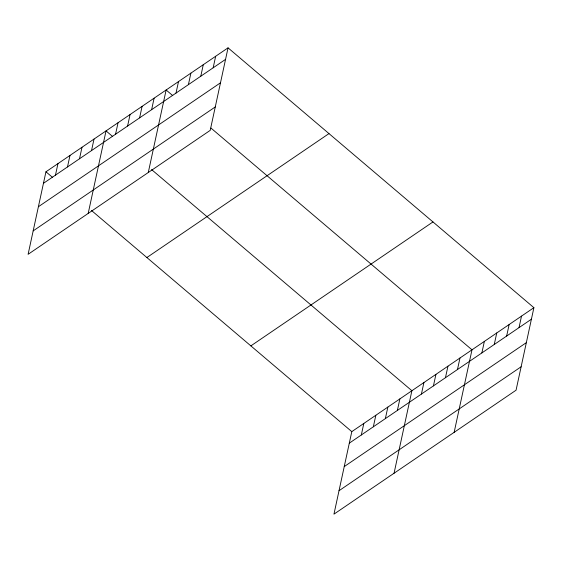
<?xml version="1.0" encoding="UTF-8"?>
<svg xmlns="http://www.w3.org/2000/svg" width="562" height="562" viewBox="0 0 562 562"><rect width="100%" height="100%" fill="white"/><g stroke="black" fill="none" stroke-linecap="round" stroke-linejoin="round"><path stroke-width="0.84" d="M228.046 47.847L45.944 171.796L28.1 254.319L210.202 130.37L228.046 47.847L533.9 307.681L516.057 390.204L333.954 514.153L351.798 431.63L533.9 307.681M55.469 175.14L57.963 163.612M67.489 166.956L69.983 155.435M79.509 158.779L81.996 147.251M91.529 150.595L94.016 139.074M88.192 213.419L106.035 130.89L112.632 136.496M115.561 134.234L118.055 122.713M127.581 126.057L130.075 114.529M139.601 117.872L142.095 106.351M151.621 109.695L154.107 98.167M148.284 172.513L166.127 89.99L172.724 95.589M176.018 93.081L178.512 81.56M188.403 84.658L190.897 73.13M200.789 76.228L203.275 64.7M213.167 67.798L215.66 56.277M361.324 434.974L363.818 423.446M373.344 426.79L375.838 415.269M385.363 418.613L387.857 407.085M397.383 410.429L399.877 398.908M394.053 473.253L411.89 390.723L151.557 169.562M421.423 394.067L423.91 382.546M433.435 385.89L435.929 374.362M445.455 377.706L447.949 366.185M457.475 369.529L459.969 358.001M454.145 432.347L471.989 349.824L210.989 128.094M481.88 352.922L484.367 341.394M494.258 344.492L496.752 332.964M506.643 336.062L509.137 324.541M519.028 327.632L521.515 316.111M43.45 183.317L225.552 59.368M38.385 206.746L220.487 82.804M33.165 230.891L215.267 106.942M146.879 257.537L328.974 133.594M250.87 345.883L432.965 221.934M349.311 443.151L531.406 319.209M344.239 466.586L526.341 342.637M339.019 490.724L521.122 366.775M45.944 171.796L52.54 177.395M91.458 210.462L351.798 431.63"/></g></svg>
